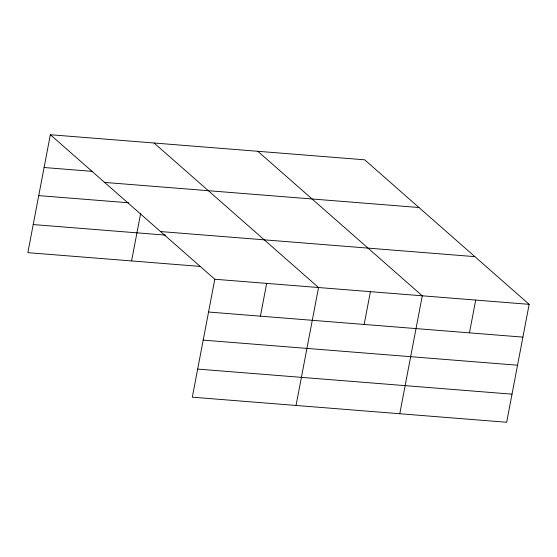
<?xml version="1.0" encoding="UTF-8"?>
<svg xmlns="http://www.w3.org/2000/svg" width="557" height="557" viewBox="0 0 557 557"><rect width="100%" height="100%" fill="white"/><g stroke="black" fill="none" stroke-linecap="round" stroke-linejoin="round"><path stroke-width="0.84" d="M50.346 134.731L214.807 279.245L192.311 397.183L506.654 422.269L529.15 304.338L364.689 159.817L50.346 134.731L27.85 252.662L200.743 266.462M131.584 260.941L140.677 213.254M260.418 316.167L266.671 283.388M296.046 405.461L318.541 287.53L154.08 143.01M364.153 324.446L370.405 291.666M399.773 413.74L422.276 295.809L257.814 151.288M469.46 332.849L475.713 300.07M44.094 167.511L92.504 171.375M104.619 182.424L418.961 207.51M38.732 195.611L128.639 202.783M160.534 231.559L474.877 256.645M33.211 224.562L165.471 235.117M214.807 279.245L529.15 304.338M208.555 312.024L522.898 337.117M203.194 340.125L517.537 365.218M197.665 369.082L512.015 394.168"/></g></svg>
